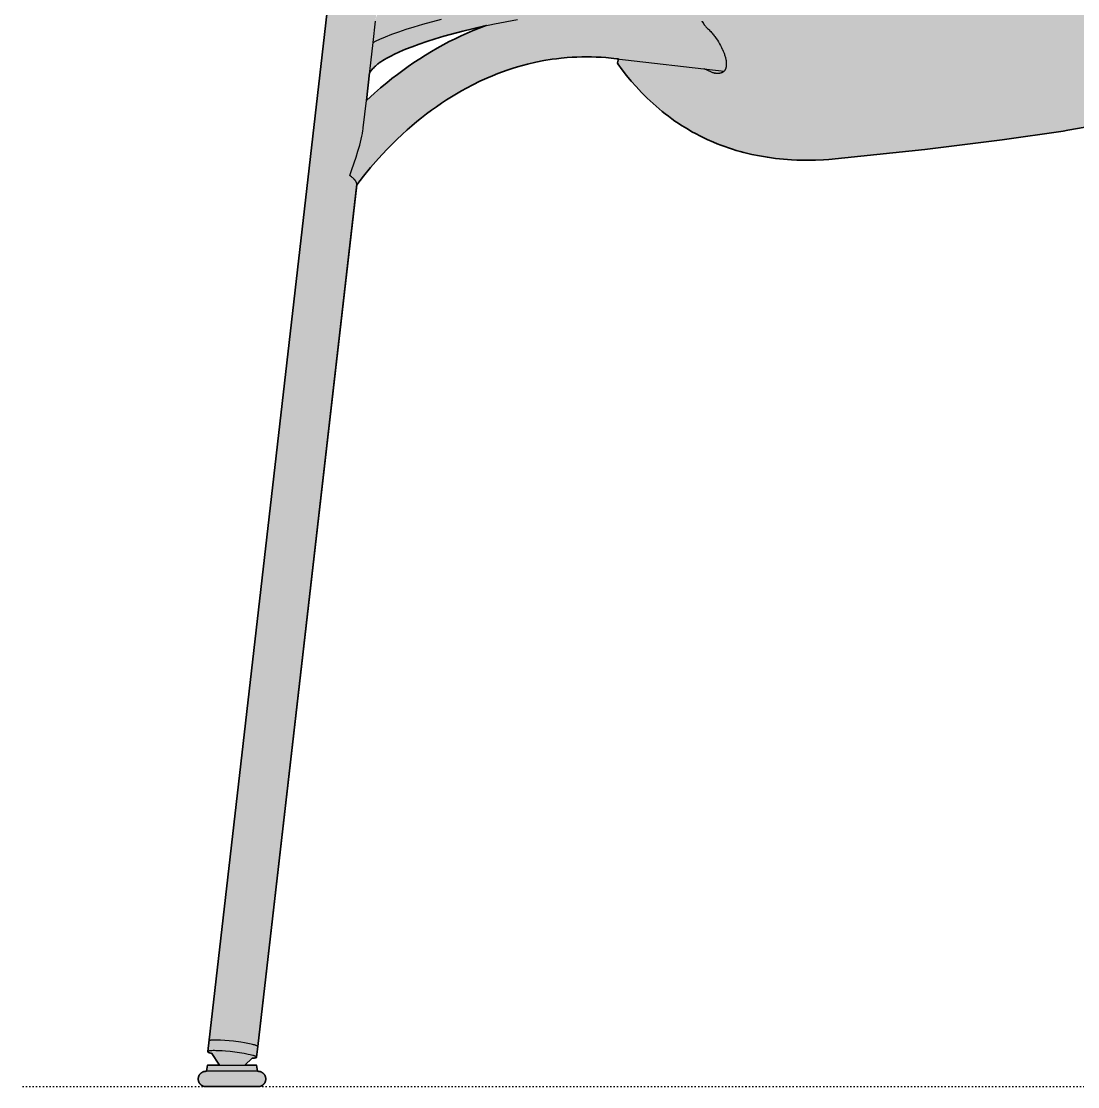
# Model space of a CAD drawing. Header units: millimetres. Extents: x 0 to 1796, y -908 to 694.
# Drawn here: x 1107.6 to 1451.5, y 0 to 347.1 of the extents above; entities that cross this region are included whole.
import ezdxf

# ---------------------------------------------------------------- set-up
doc = ezdxf.new("R2010")
doc.units = ezdxf.units.MM
doc.linetypes.add('Dots', pattern=[1, 0, -1])
doc.layers.add('Blocks', color=7, linetype='Continuous')
doc.layers.add('Blocks$Fill', color=7, linetype='Continuous', true_color=0xffffff)
for name, color, linetype, lineweight, true_color in [('Blocks$Inner', 7, 'Continuous', 25, 0x007f00), ('Blocks$Outline', 7, 'Continuous', 35, 0xff3f3f), ('Groud', 7, 'Dots', 25, 0x243775)]:
    doc.layers.add(name, color=color, linetype=linetype, lineweight=lineweight, true_color=true_color)

# ---------------------------------------------------------------- blocks, each defined once
blk = doc.blocks.new('Soft Edge 101 Lounge CHair Side')
at = {"layer": 'Blocks$Fill', "extrusion": (0, 0, -1)}
h = blk.add_hatch(color=256, dxfattribs=at)
h.paths.add_polyline_path([(-635.45, 4.99), (-635.67, 4.99), (-635.74, 4.99), (-635.82, 4.98), (-635.9, 4.97), (-635.97, 4.96), (-636.05, 4.95), (-636.11, 4.94), (-636.17, 4.92), (-636.23, 4.91), (-636.29, 4.89), (-636.34, 4.88), (-636.4, 4.86), (-636.46, 4.84), (-636.51, 4.82), (-636.57, 4.79), (-636.63, 4.77), (-636.69, 4.74), (-636.75, 4.71), (-636.8, 4.68), (-636.86, 4.65), (-636.91, 4.62), (-636.97, 4.58), (-637.02, 4.55), (-637.07, 4.51), (-637.12, 4.47), (-637.17, 4.43), (-637.22, 4.39), (-637.27, 4.35), (-637.32, 4.3), (-637.36, 4.26), (-637.41, 4.21), (-637.45, 4.17), (-637.49, 4.12), (-637.53, 4.07), (-637.57, 4.02), (-637.61, 3.97), (-637.65, 3.92), (-637.68, 3.86), (-637.72, 3.81), (-637.75, 3.76), (-637.78, 3.7), (-637.81, 3.64), (-637.84, 3.59), (-637.87, 3.53), (-637.89, 3.47), (-637.92, 3.41), (-637.94, 3.36), (-637.96, 3.3), (-637.98, 3.24), (-638, 3.19), (-638.01, 3.13), (-638.03, 3.07), (-638.04, 3.02), (-638.05, 2.96), (-638.06, 2.9), (-638.07, 2.84), (-638.08, 2.79), (-638.08, 2.73), (-638.09, 2.67), (-638.09, 2.61), (-638.09, 2.55), (-638.09, 2.49), (-638.09, 2.43), (-638.09, 2.37), (-638.09, 2.31), (-638.08, 2.26), (-638.08, 2.2), (-638.07, 2.14), (-638.06, 2.08), (-638.05, 2.02), (-638.04, 1.97), (-638.03, 1.91), (-638.01, 1.85), (-638, 1.79), (-637.98, 1.74), (-637.96, 1.68), (-637.94, 1.63), (-637.92, 1.57), (-637.89, 1.51), (-637.87, 1.45), (-637.84, 1.4), (-637.81, 1.34), (-637.78, 1.28), (-637.75, 1.23), (-637.72, 1.17), (-637.68, 1.12), (-637.65, 1.07), (-637.61, 1.01), (-637.57, 0.96), (-637.53, 0.91), (-637.49, 0.86), (-637.45, 0.82), (-637.41, 0.77), (-637.36, 0.72), (-637.32, 0.68), (-637.27, 0.64), (-637.22, 0.59), (-637.17, 0.55), (-637.12, 0.51), (-637.07, 0.47), (-637.02, 0.44), (-636.97, 0.4), (-636.91, 0.37), (-636.86, 0.33), (-636.8, 0.3), (-636.75, 0.27), (-636.69, 0.24), (-636.63, 0.22), (-636.57, 0.19), (-636.51, 0.17), (-636.46, 0.15), (-636.4, 0.13), (-636.34, 0.11), (-636.29, 0.09), (-636.23, 0.07), (-636.17, 0.06), (-636.11, 0.04), (-636.05, 0.03), (-635.97, 0.02), (-635.9, 0.01), (-635.82, 0), (-635.74, 0), (-635.67, -0.01), (-635.59, -0.01), (-627.2, -0.01), (-618.52, -0.01), (-618.45, 0), (-618.37, 0), (-618.29, 0.01), (-618.22, 0.02), (-618.14, 0.03), (-618.08, 0.04), (-618.02, 0.06), (-617.96, 0.07), (-617.9, 0.09), (-617.85, 0.11), (-617.79, 0.13), (-617.73, 0.15), (-617.67, 0.17), (-617.62, 0.19), (-617.56, 0.22), (-617.5, 0.24), (-617.44, 0.27), (-617.39, 0.3), (-617.33, 0.33), (-617.28, 0.37), (-617.22, 0.4), (-617.17, 0.44), (-617.12, 0.47), (-617.07, 0.51), (-617.02, 0.55), (-616.97, 0.59), (-616.92, 0.64), (-616.87, 0.68), (-616.83, 0.72), (-616.78, 0.77), (-616.74, 0.82), (-616.7, 0.86), (-616.66, 0.91), (-616.62, 0.96), (-616.58, 1.01), (-616.54, 1.07), (-616.5, 1.12), (-616.47, 1.17), (-616.44, 1.23), (-616.41, 1.28), (-616.38, 1.34), (-616.35, 1.4), (-616.32, 1.45), (-616.29, 1.51), (-616.27, 1.57), (-616.25, 1.63), (-616.23, 1.68), (-616.21, 1.74), (-616.19, 1.79), (-616.18, 1.85), (-616.16, 1.91), (-616.15, 1.97), (-616.14, 2.02), (-616.13, 2.08), (-616.12, 2.14), (-616.11, 2.2), (-616.11, 2.26), (-616.1, 2.31), (-616.1, 2.37), (-616.1, 2.43), (-616.09, 2.49), (-616.1, 2.55), (-616.1, 2.61), (-616.1, 2.67), (-616.11, 2.73), (-616.11, 2.79), (-616.12, 2.84), (-616.13, 2.9), (-616.14, 2.96), (-616.15, 3.02), (-616.16, 3.07), (-616.18, 3.13), (-616.19, 3.19), (-616.21, 3.24), (-616.23, 3.3), (-616.25, 3.36), (-616.27, 3.41), (-616.29, 3.47), (-616.32, 3.53), (-616.35, 3.59), (-616.38, 3.64), (-616.41, 3.7), (-616.44, 3.76), (-616.47, 3.81), (-616.5, 3.86), (-616.54, 3.92), (-616.58, 3.97), (-616.62, 4.02), (-616.66, 4.07), (-616.7, 4.12), (-616.74, 4.17), (-616.78, 4.21), (-616.83, 4.26), (-616.87, 4.3), (-616.92, 4.35), (-616.97, 4.39), (-617.02, 4.43), (-617.07, 4.47), (-617.12, 4.51), (-617.17, 4.55), (-617.22, 4.58), (-617.28, 4.62), (-617.33, 4.65), (-617.39, 4.68), (-617.44, 4.71), (-617.5, 4.74), (-617.56, 4.77), (-617.62, 4.79), (-617.67, 4.82), (-617.73, 4.84), (-617.79, 4.86), (-617.85, 4.88), (-617.9, 4.89), (-617.96, 4.91), (-618.02, 4.92), (-618.08, 4.94), (-618.14, 4.95), (-618.22, 4.96), (-618.29, 4.97), (-618.37, 4.98), (-618.45, 4.99), (-618.52, 4.99), (-618.59, 4.99), (-618.74, 4.99), (-619.09, 6.99), (-622.95, 6.99), (-620.46, 9.39), (-620.16, 9.4), (-619.89, 9.42), (-619.77, 9.44), (-619.66, 9.45), (-619.56, 9.47), (-619.46, 9.48), (-619.42, 9.49), (-619.38, 9.5), (-619.34, 9.51), (-619.31, 9.52), (-619.28, 9.53), (-619.26, 9.54), (-619.25, 9.54), (-619.23, 9.55), (-619.22, 9.55), (-619.21, 9.56), (-619.19, 9.56), (-619.18, 9.57), (-619.17, 9.58), (-619.17, 9.58), (-619.16, 9.58), (-619.16, 9.58), (-619.15, 9.59), (-619.15, 9.59), (-619.15, 9.59), (-619.14, 9.6), (-619.14, 9.6), (-619.13, 9.6), (-619.13, 9.61), (-619.13, 9.61), (-619.12, 9.61), (-619.12, 9.62), (-619.12, 9.62), (-619.12, 9.62), (-619.11, 9.62), (-619.11, 9.63), (-619.11, 9.63), (-619.11, 9.63), (-619.11, 9.63), (-619.11, 9.63), (-619.11, 9.63), (-619.11, 9.64), (-619.11, 9.64), (-619.11, 9.64), (-619.1, 9.64), (-619.1, 9.64), (-619.1, 9.64), (-619.1, 9.66), (-619.1, 9.67), (-619.1, 9.67), (-619.1, 9.67), (-619.1, 9.67), (-583.49, 354.12), (-583.37, 354.93), (-583.23, 355.73), (-583.07, 356.54), (-582.89, 357.33), (-582.69, 358.13), (-582.48, 358.92), (-582.24, 359.7), (-581.98, 360.47), (-581.7, 361.23), (-581.41, 361.97), (-581.09, 362.71), (-580.76, 363.42), (-580.42, 364.12), (-580.06, 364.79), (-579.68, 365.44), (-579.29, 366.07), (-578.89, 366.68), (-578.47, 367.26), (-578.07, 367.79), (-577.66, 368.3), (-577.24, 368.78), (-576.82, 369.24), (-576.58, 369.49), (-576.33, 369.73), (-576.09, 369.96), (-575.84, 370.18), (-575.62, 370.38), (-575.39, 370.57), (-575.16, 370.75), (-574.94, 370.93), (-574.71, 371.09), (-574.49, 371.25), (-574.27, 371.41), (-574.04, 371.56), (-573.72, 371.76), (-557.59, 371.22), (-545.14, 368.45), (-543.34, 365.37), (-542.4, 363.92), (-541.42, 362.51), (-540.39, 361.13), (-539.32, 359.79), (-539.07, 359.5), (-538.15, 358.42), (-537.19, 357.38), (-536.19, 356.36), (-535.17, 355.38), (-534.11, 354.43), (-533.03, 353.52), (-531.91, 352.64), (-531.34, 352.21), (-530.76, 351.8), (-529.95, 351.21), (-529.11, 350.65), (-528.38, 350.19), (-527.65, 349.75), (-526.9, 349.31), (-526.15, 348.9), (-524.8, 348.19), (-523.42, 347.54), (-522.02, 346.93), (-520.59, 346.36), (-519.07, 345.81), (-518.25, 345.54), (-516.6, 345.05), (-514.94, 344.6), (-513.27, 344.22), (-444.36, 329.94), (-397.88, 321.14), (-338.63, 311.32), (-318.79, 308.48), (-293.58, 305.27), (-262.36, 302.03), (-260.62, 301.93), (-258.01, 301.83), (-255.4, 301.81), (-253.66, 301.83), (-251.92, 301.88), (-250.18, 301.96), (-247.58, 302.16), (-244.98, 302.43), (-242.39, 302.78), (-239.82, 303.21), (-237.26, 303.73), (-235.99, 304.02), (-234.72, 304.34), (-233.46, 304.67), (-232.2, 305.03), (-230.95, 305.42), (-229.71, 305.82), (-228.48, 306.25), (-227.25, 306.7), (-226.04, 307.17), (-224.83, 307.67), (-222.71, 308.61), (-220.62, 309.62), (-218.95, 310.49), (-217.8, 311.12), (-216.67, 311.78), (-215.55, 312.45), (-214.45, 313.15), (-213.36, 313.86), (-212.28, 314.6), (-211.21, 315.35), (-210.16, 316.13), (-209.13, 316.93), (-208.11, 317.74), (-207.1, 318.57), (-206.11, 319.42), (-205.13, 320.29), (-203.23, 322.07), (-201.38, 323.92), (-199.59, 325.82), (-198.03, 327.6), (-196.51, 329.42), (-195.04, 331.28), (-193.63, 333.18), (-193.54, 333.54), (-193.91, 334.83), (-189.79, 335.26), (-188.22, 335.37), (-186.65, 335.45), (-185.07, 335.5), (-183.5, 335.51), (-181.92, 335.5), (-180.35, 335.45), (-178.77, 335.37), (-177.2, 335.26), (-175.19, 335.07), (-173.72, 334.9), (-172.25, 334.7), (-169.6, 334.26), (-166.92, 333.73), (-164.25, 333.11), (-162.6, 332.67), (-160.95, 332.2), (-159.3, 331.7), (-157.66, 331.15), (-156.12, 330.61), (-154.59, 330.03), (-152.81, 329.32), (-151.03, 328.57), (-148.75, 327.53), (-146.47, 326.42), (-144.41, 325.34), (-142.75, 324.43), (-141.1, 323.47), (-139.46, 322.48), (-137.83, 321.45), (-136.2, 320.37), (-134.58, 319.26), (-132.98, 318.1), (-131.38, 316.91), (-129.78, 315.67), (-128.2, 314.39), (-126.63, 313.07), (-125.07, 311.71), (-123.39, 310.18), (-121.72, 308.6), (-120.07, 306.98), (-118.44, 305.32), (-115.75, 302.42), (-113.12, 299.4), (-110.85, 296.64), (-108.63, 293.78), (-76.02, 9.58), (-76.02, 9.58), (-76.02, 9.58), (-76.02, 9.57), (-76.02, 9.57), (-76.02, 9.57), (-76.02, 9.57), (-76.02, 9.57), (-76.02, 9.57), (-76.02, 9.56), (-76.02, 9.56), (-76.02, 9.56), (-76.02, 9.56), (-76.01, 9.56), (-76.01, 9.55), (-76.01, 9.55), (-76.01, 9.55), (-76.01, 9.55), (-76.01, 9.55), (-76.01, 9.55), (-76.01, 9.54), (-76.01, 9.54), (-76, 9.54), (-76, 9.53), (-76, 9.53), (-76, 9.53), (-75.99, 9.52), (-75.99, 9.52), (-75.99, 9.52), (-75.98, 9.51), (-75.98, 9.51), (-75.97, 9.51), (-75.97, 9.5), (-75.97, 9.5), (-75.96, 9.5), (-75.96, 9.49), (-75.95, 9.49), (-75.95, 9.49), (-75.94, 9.48), (-75.93, 9.47), (-75.91, 9.47), (-75.9, 9.46), (-75.89, 9.46), (-75.88, 9.45), (-75.86, 9.44), (-75.85, 9.44), (-75.83, 9.43), (-75.81, 9.43), (-75.78, 9.41), (-75.74, 9.4), (-75.7, 9.39), (-75.66, 9.38), (-75.61, 9.37), (-75.56, 9.36), (-75.46, 9.35), (-75.34, 9.33), (-75.22, 9.32), (-75.08, 9.3), (-74.93, 9.29), (-74.61, 9.27), (-72.19, 7), (-76.03, 7), (-76.38, 5), (-76.64, 5), (-76.7, 4.99), (-76.76, 4.99), (-76.81, 4.98), (-76.87, 4.98), (-76.93, 4.97), (-76.99, 4.96), (-77.04, 4.95), (-77.1, 4.93), (-77.16, 4.92), (-77.22, 4.9), (-77.28, 4.89), (-77.34, 4.87), (-77.39, 4.85), (-77.45, 4.82), (-77.51, 4.8), (-77.57, 4.78), (-77.62, 4.75), (-77.68, 4.72), (-77.74, 4.69), (-77.79, 4.66), (-77.85, 4.63), (-77.9, 4.59), (-77.95, 4.56), (-78, 4.52), (-78.06, 4.48), (-78.11, 4.44), (-78.16, 4.4), (-78.2, 4.36), (-78.25, 4.31), (-78.3, 4.27), (-78.34, 4.22), (-78.39, 4.17), (-78.43, 4.13), (-78.47, 4.08), (-78.51, 4.03), (-78.55, 3.97), (-78.59, 3.92), (-78.62, 3.87), (-78.66, 3.81), (-78.69, 3.76), (-78.72, 3.7), (-78.75, 3.65), (-78.78, 3.59), (-78.81, 3.54), (-78.83, 3.48), (-78.86, 3.42), (-78.88, 3.36), (-78.9, 3.3), (-78.92, 3.25), (-78.93, 3.19), (-78.95, 3.13), (-78.96, 3.07), (-78.98, 3.01), (-78.99, 2.95), (-79, 2.9), (-79.01, 2.84), (-79.02, 2.78), (-79.02, 2.72), (-79.03, 2.67), (-79.03, 2.61), (-79.03, 2.56), (-79.03, 2.5), (-79.03, 2.44), (-79.03, 2.39), (-79.03, 2.33), (-79.02, 2.28), (-79.02, 2.22), (-79.01, 2.16), (-79, 2.1), (-78.99, 2.05), (-78.98, 1.99), (-78.96, 1.93), (-78.95, 1.87), (-78.93, 1.81), (-78.92, 1.75), (-78.9, 1.7), (-78.88, 1.64), (-78.86, 1.58), (-78.83, 1.52), (-78.81, 1.46), (-78.78, 1.41), (-78.75, 1.35), (-78.72, 1.3), (-78.69, 1.24), (-78.66, 1.19), (-78.62, 1.13), (-78.59, 1.08), (-78.55, 1.03), (-78.51, 0.97), (-78.47, 0.92), (-78.43, 0.87), (-78.39, 0.83), (-78.34, 0.78), (-78.3, 0.73), (-78.25, 0.69), (-78.2, 0.64), (-78.16, 0.6), (-78.11, 0.56), (-78.06, 0.52), (-78, 0.48), (-77.95, 0.44), (-77.9, 0.41), (-77.85, 0.37), (-77.79, 0.34), (-77.74, 0.31), (-77.68, 0.28), (-77.62, 0.25), (-77.57, 0.22), (-77.51, 0.2), (-77.45, 0.18), (-77.39, 0.15), (-77.34, 0.13), (-77.28, 0.11), (-77.22, 0.1), (-77.16, 0.08), (-77.1, 0.07), (-77.04, 0.05), (-76.99, 0.04), (-76.93, 0.03), (-76.87, 0.02), (-76.81, 0.02), (-76.76, 0.01), (-76.7, 0.01), (-76.64, 0), (-76.59, 0), (-59.53, 0), (-59.42, 0), (-59.36, 0.01), (-59.31, 0.01), (-59.25, 0.02), (-59.19, 0.02), (-59.13, 0.03), (-59.08, 0.04), (-59.02, 0.05), (-58.96, 0.07), (-58.9, 0.08), (-58.84, 0.1), (-58.78, 0.11), (-58.73, 0.13), (-58.67, 0.15), (-58.61, 0.18), (-58.55, 0.2), (-58.5, 0.22), (-58.44, 0.25), (-58.38, 0.28), (-58.33, 0.31), (-58.27, 0.34), (-58.22, 0.37), (-58.16, 0.41), (-58.11, 0.44), (-58.06, 0.48), (-58.01, 0.52), (-57.96, 0.56), (-57.91, 0.6), (-57.86, 0.64), (-57.81, 0.69), (-57.76, 0.73), (-57.72, 0.78), (-57.67, 0.83), (-57.63, 0.87), (-57.59, 0.92), (-57.55, 0.97), (-57.51, 1.03), (-57.47, 1.08), (-57.44, 1.13), (-57.4, 1.19), (-57.37, 1.24), (-57.34, 1.3), (-57.31, 1.35), (-57.28, 1.41), (-57.26, 1.46), (-57.23, 1.52), (-57.21, 1.58), (-57.18, 1.64), (-57.16, 1.7), (-57.14, 1.75), (-57.13, 1.81), (-57.11, 1.87), (-57.1, 1.93), (-57.08, 1.99), (-57.07, 2.05), (-57.06, 2.1), (-57.05, 2.16), (-57.05, 2.22), (-57.04, 2.28), (-57.04, 2.33), (-57.03, 2.39), (-57.03, 2.44), (-57.03, 2.5), (-57.03, 2.56), (-57.03, 2.61), (-57.04, 2.67), (-57.04, 2.72), (-57.05, 2.78), (-57.05, 2.84), (-57.06, 2.9), (-57.07, 2.95), (-57.08, 3.01), (-57.1, 3.07), (-57.11, 3.13), (-57.13, 3.19), (-57.14, 3.25), (-57.16, 3.3), (-57.18, 3.36), (-57.21, 3.42), (-57.23, 3.48), (-57.26, 3.54), (-57.28, 3.59), (-57.31, 3.65), (-57.34, 3.7), (-57.37, 3.76), (-57.4, 3.81), (-57.44, 3.87), (-57.47, 3.92), (-57.51, 3.97), (-57.55, 4.03), (-57.59, 4.08), (-57.63, 4.13), (-57.67, 4.17), (-57.72, 4.22), (-57.76, 4.27), (-57.81, 4.31), (-57.86, 4.36), (-57.91, 4.4), (-57.96, 4.44), (-58.01, 4.48), (-58.06, 4.52), (-58.11, 4.56), (-58.16, 4.59), (-58.22, 4.63), (-58.27, 4.66), (-58.33, 4.69), (-58.38, 4.72), (-58.44, 4.75), (-58.5, 4.78), (-58.55, 4.8), (-58.61, 4.82), (-58.67, 4.85), (-58.73, 4.87), (-58.78, 4.89), (-58.84, 4.9), (-58.9, 4.92), (-58.96, 4.93), (-59.02, 4.95), (-59.08, 4.96), (-59.13, 4.97), (-59.19, 4.98), (-59.25, 4.98), (-59.31, 4.99), (-59.36, 4.99), (-59.42, 5), (-59.48, 5), (-59.68, 5), (-60.03, 7), (-63.97, 7), (-61.43, 10.79), (-60.41, 11.14), (-60.13, 11.41), (-60.13, 11.41), (-60.13, 11.42), (-60.13, 11.42), (-110.87, 453.63), (-110.87, 453.64), (-111.11, 455.99), (-111.3, 458.34), (-111.45, 460.69), (-111.54, 463.05), (-90.36, 517.57), (-70.25, 566.03), (-49.18, 614.07), (-27.14, 661.71), (-26.63, 662.76), (-26.08, 663.79), (-25.51, 664.82), (-24.91, 665.83), (-24.28, 666.82), (-23.62, 667.8), (-22.94, 668.76), (-22.24, 669.69), (-21.51, 670.61), (-20.75, 671.49), (-19.98, 672.36), (-19.18, 673.19), (-18.37, 674), (-17.54, 674.78), (-16.69, 675.53), (-15.82, 676.24), (-15.69, 676.34), (-14.84, 676.99), (-13.97, 677.61), (-13.09, 678.19), (-12.2, 678.74), (-12.04, 678.84), (-9.18, 680.3), (-6.8, 681.22), (-6.22, 681.41), (-5.64, 681.57), (-5.05, 681.73), (-4.47, 681.87), (-3.96, 681.97), (-3.46, 682.07), (-2.96, 682.15), (-2.45, 682.23), (-1.94, 682.29), (-1.43, 682.34), (-0.91, 682.38), (-0.35, 682.41), (-0.33, 682.41), (-0.31, 682.41), (-0.28, 682.42), (-0.26, 682.42), (-0.24, 682.42), (-0.22, 682.43), (-0.19, 682.43), (-0.17, 682.44), (-0.15, 682.45), (-0.13, 682.45), (-0.1, 682.46), (-0.08, 682.47), (-0.06, 682.48), (-0.04, 682.49), (-0.02, 682.5), (0.01, 682.51), (0.03, 682.52), (0.05, 682.53), (0.07, 682.54), (0.09, 682.56), (0.11, 682.57), (0.13, 682.58), (0.15, 682.6), (0.17, 682.61), (0.19, 682.63), (0.21, 682.64), (0.23, 682.66), (0.25, 682.68), (0.27, 682.69), (0.29, 682.71), (0.3, 682.73), (0.32, 682.75), (0.34, 682.77), (0.35, 682.79), (0.37, 682.81), (0.38, 682.83), (0.4, 682.85), (0.41, 682.87), (0.42, 682.89), (0.44, 682.91), (0.45, 682.93), (0.46, 682.96), (0.47, 682.98), (0.48, 683), (0.49, 683.02), (0.5, 683.05), (0.51, 683.07), (0.51, 683.09), (0.52, 683.11), (0.53, 683.14), (0.53, 683.16), (0.54, 683.18), (0.54, 683.2), (0.55, 683.23), (0.55, 683.25), (0.56, 683.27), (0.56, 683.29), (0.56, 683.32), (0.56, 683.34), (0.56, 683.36), (0.56, 683.38), (0.56, 688.41), (0.56, 688.45), (0.56, 688.47), (0.56, 688.49), (0.56, 688.51), (0.56, 688.53), (0.55, 688.55), (0.55, 688.57), (0.55, 688.59), (0.54, 688.61), (0.54, 688.63), (0.53, 688.65), (0.53, 688.67), (0.52, 688.69), (0.52, 688.71), (0.51, 688.73), (0.5, 688.75), (0.5, 688.77), (0.49, 688.79), (0.48, 688.81), (0.47, 688.83), (0.46, 688.85), (0.45, 688.87), (0.44, 688.89), (0.43, 688.91), (0.42, 688.93), (0.4, 688.95), (0.39, 688.97), (0.38, 688.99), (0.37, 689.01), (0.35, 689.03), (0.34, 689.04), (0.32, 689.06), (0.31, 689.08), (0.29, 689.1), (0.28, 689.11), (0.26, 689.13), (0.24, 689.14), (0.23, 689.16), (0.21, 689.17), (0.19, 689.19), (0.17, 689.2), (0.15, 689.22), (0.14, 689.23), (0.12, 689.24), (0.1, 689.25), (0.08, 689.27), (0.06, 689.28), (0.04, 689.29), (0.02, 689.3), (0, 689.31), (-0.02, 689.32), (-0.04, 689.33), (-0.06, 689.34), (-0.08, 689.34), (-0.1, 689.35), (-0.12, 689.36), (-0.14, 689.37), (-0.16, 689.37), (-0.19, 689.38), (-0.21, 689.38), (-0.23, 689.39), (-0.25, 689.39), (-21.62, 693.15), (-26.71, 694.07), (-26.96, 694.1), (-27.21, 694.13), (-27.46, 694.15), (-27.72, 694.16), (-27.98, 694.17), (-28.24, 694.17), (-28.5, 694.16), (-28.77, 694.14), (-29.04, 694.13), (-29.31, 694.1), (-29.59, 694.07), (-29.87, 694.03), (-30.15, 693.98), (-30.43, 693.93), (-30.72, 693.88), (-31, 693.82), (-31.59, 693.67), (-32.18, 693.51), (-32.73, 693.34), (-33.28, 693.15), (-36.39, 691.95), (-38.05, 691.22), (-39.63, 690.48), (-41.12, 689.72), (-42.18, 689.15), (-43.22, 688.56), (-44.21, 687.97), (-45.18, 687.37), (-46.41, 686.57), (-47.6, 685.77), (-48.74, 684.96), (-49.94, 684.06), (-51.95, 682.48), (-53.45, 681.22), (-54.93, 679.93), (-55.88, 679.06), (-57.73, 677.29), (-58.93, 676.09), (-61.28, 673.63), (-63.55, 671.11), (-65.76, 668.5), (-67.92, 665.82), (-68.98, 664.44), (-71.07, 661.64), (-74.12, 657.31), (-77.05, 652.85), (-79.87, 648.28), (-82.57, 643.61), (-85.24, 638.69), (-87.39, 634.49), (-88.73, 631.75), (-93.31, 621.74), (-123.56, 548.6), (-128.63, 535.63), (-131.54, 527.27), (-134.24, 518.6), (-135.5, 514.18), (-137.66, 505.71), (-139.01, 499.68), (-140.57, 491.64), (-141.55, 485.61), (-142.35, 479.61), (-142.97, 473.63), (-143.39, 467.64), (-143.56, 463.31), (-143.55, 458.19), (-143.48, 456.48), (-143.37, 454.85), (-143.22, 453.29), (-143.03, 451.81), (-142.93, 451.1), (-142.81, 450.41), (-142.68, 449.74), (-142.55, 449.1), (-142.4, 448.47), (-142.25, 447.87), (-142.08, 447.3), (-141.91, 446.74), (-141.73, 446.2), (-141.53, 445.69), (-141.33, 445.2), (-141.23, 444.96), (-141.12, 444.73), (-141.01, 444.5), (-140.89, 444.28), (-140.78, 444.06), (-140.66, 443.85), (-140.53, 443.65), (-140.41, 443.45), (-140.28, 443.25), (-140.15, 443.06), (-140.01, 442.88), (-139.87, 442.7), (-139.73, 442.53), (-139.58, 442.36), (-139.45, 442.22), (-139.32, 442.09), (-137.35, 440.22), (-123.99, 427.65), (-114.75, 347.13), (-114.81, 347.53), (-114.84, 347.74), (-114.88, 347.94), (-114.93, 348.15), (-114.98, 348.36), (-115.04, 348.58), (-115.1, 348.79), (-115.17, 349.01), (-115.25, 349.23), (-115.33, 349.45), (-115.42, 349.67), (-115.52, 349.9), (-115.63, 350.12), (-115.74, 350.35), (-115.86, 350.58), (-115.98, 350.82), (-116.12, 351.05), (-116.26, 351.29), (-116.42, 351.53), (-116.58, 351.77), (-116.75, 352.01), (-116.93, 352.26), (-117.11, 352.5), (-117.31, 352.75), (-117.52, 353), (-117.73, 353.26), (-117.96, 353.51), (-118.2, 353.77), (-118.45, 354.02), (-118.97, 354.54), (-119.54, 355.07), (-120.16, 355.6), (-120.82, 356.14), (-121.53, 356.69), (-122.29, 357.24), (-123.1, 357.8), (-123.96, 358.36), (-124.88, 358.93), (-125.86, 359.51), (-126.89, 360.09), (-127.98, 360.67), (-129.13, 361.26), (-131.62, 362.46), (-134.38, 363.68), (-137.4, 364.91), (-140.71, 366.16), (-144.32, 367.42), (-148.24, 368.7), (-152.49, 370), (-157.06, 371.3), (-167.27, 373.94), (-178.97, 376.61), (-192.25, 379.31), (-207.21, 382.02), (-223.96, 384.74), (-262.77, 390.13), (-307.38, 395.23), (-356.05, 399.77), (-407.06, 403.48), (-458.66, 406.09), (-509.14, 407.33), (-533.41, 407.35), (-556.76, 406.92), (-578.95, 406.02), (-599.78, 404.6), (-601.23, 404.65), (-602.67, 404.69), (-604.12, 404.69), (-605.57, 404.65), (-607.03, 404.58), (-608.49, 404.46), (-609.96, 404.3), (-610.69, 404.2), (-611.43, 404.08), (-612.16, 403.95), (-612.9, 403.81), (-613.64, 403.65), (-614.38, 403.48), (-615.13, 403.29), (-615.87, 403.08), (-616.62, 402.85), (-617.37, 402.61), (-618.12, 402.35), (-618.87, 402.07), (-619.62, 401.77), (-620.38, 401.45), (-621.14, 401.11), (-621.9, 400.75), (-622.66, 400.37), (-623.42, 399.96), (-624.38, 399.42), (-625.34, 398.85), (-626.3, 398.24), (-627.27, 397.59), (-628.24, 396.9), (-629.22, 396.17), (-630.2, 395.39), (-631.18, 394.58), (-632.17, 393.72), (-633.17, 392.81), (-634.16, 391.86), (-635.17, 390.86), (-636.17, 389.82), (-637.19, 388.72), (-638.2, 387.58), (-639.22, 386.38), (-640.7, 384.57), (-640.76, 384.49), (-640.81, 384.4), (-640.86, 384.32), (-640.91, 384.23), (-640.96, 384.13), (-641.01, 384.04), (-641.05, 383.95), (-641.09, 383.85), (-641.13, 383.75), (-641.17, 383.66), (-641.2, 383.56), (-641.24, 383.46), (-641.27, 383.35), (-641.3, 383.25), (-641.33, 383.15), (-641.35, 383.04), (-641.37, 382.94), (-641.4, 382.83), (-641.41, 382.73), (-641.43, 382.62), (-641.45, 382.51), (-641.46, 382.4), (-641.47, 382.29), (-641.48, 382.18), (-641.49, 382.08), (-641.49, 381.97), (-641.49, 381.86), (-641.49, 381.75), (-641.49, 381.64), (-641.49, 381.53), (-641.48, 381.42), (-641.47, 381.31), (-641.46, 381.2), (-641.45, 381.09), (-641.43, 380.99), (-641.41, 380.88), (-641.4, 380.77), (-641.37, 380.67), (-641.35, 380.56), (-641.32, 380.46), (-641.3, 380.36), (-641.26, 380.26), (-641.23, 380.16), (-641.2, 380.06), (-641.16, 379.96), (-641.12, 379.86), (-641.08, 379.76), (-641.03, 379.67), (-640.99, 379.58), (-640.94, 379.49), (-640.89, 379.4), (-640.83, 379.31), (-640.78, 379.22), (-640.72, 379.14), (-640.66, 379.06), (-640.6, 378.98), (-640.53, 378.9), (-640.46, 378.82), (-640.39, 378.75), (-640.32, 378.68), (-640.25, 378.61), (-640.17, 378.54), (-640.09, 378.48), (-640.01, 378.42), (-634.8, 375.43), (-634.67, 375.39), (-634.53, 375.35), (-634.39, 375.31), (-634.23, 375.28), (-633.88, 375.2), (-633.49, 375.13), (-633.09, 375.07), (-632.66, 375.01), (-631.76, 374.91), (-630.85, 374.84), (-629.98, 374.8), (-629.57, 374.79), (-629.2, 374.79), (-628.86, 374.8), (-628.7, 374.81), (-628.56, 374.82), (-628.11, 374.83), (-627.84, 374.83), (-627.68, 374.83), (-626.56, 374.78), (-594, 372.63), (-595.19, 370.35), (-595.71, 369.22), (-596.2, 368.08), (-596.66, 366.91), (-597.09, 365.75), (-597.48, 364.57), (-597.84, 363.39), (-598.25, 361.89), (-598.5, 360.86), (-598.73, 359.83), (-598.96, 358.64), (-599.17, 357.46), (-599.34, 356.28), (-599.54, 354.65), (-635.01, 11.32), (-635.01, 11.32), (-635.01, 11.32), (-635.01, 11.31), (-635.01, 11.31), (-635.01, 11.31), (-635.01, 11.3), (-635.01, 11.3), (-635.01, 11.3), (-635.01, 11.3), (-635.01, 11.3), (-635.01, 11.3), (-635.01, 11.29), (-635.01, 11.29), (-635.01, 11.29), (-635.01, 11.29), (-635.01, 11.29), (-635.01, 11.28), (-635.01, 11.28), (-635.01, 11.28), (-635.01, 11.28), (-635.01, 11.28), (-635.01, 11.27), (-635.01, 11.27), (-635.01, 11.27), (-635.01, 11.27), (-635, 11.27), (-635, 11.26), (-635, 11.26), (-635, 11.26), (-635, 11.26), (-635, 11.25), (-634.99, 11.25), (-634.99, 11.25), (-634.99, 11.24), (-634.99, 11.24), (-634.98, 11.23), (-634.98, 11.23), (-634.98, 11.23), (-634.97, 11.22), (-634.97, 11.22), (-634.96, 11.21), (-634.96, 11.21), (-634.96, 11.21), (-634.95, 11.2), (-634.94, 11.19), (-634.93, 11.19), (-634.92, 11.18), (-634.91, 11.17), (-634.9, 11.16), (-634.88, 11.15), (-634.87, 11.14), (-634.85, 11.14), (-634.82, 11.12), (-634.79, 11.1), (-634.75, 11.08), (-634.71, 11.07), (-634.67, 11.05), (-634.58, 11.01), (-634.49, 10.98), (-634.38, 10.94), (-634.26, 10.9), (-634.01, 10.83), (-633.73, 10.76), (-631.32, 7.22), (-631.15, 6.99), (-635.09, 6.99)], flags=0)
h.paths.add_polyline_path([(-150.82, 345.71), (-143.17, 343.92), (-137.01, 342.23), (-134.17, 341.38), (-131.51, 340.52), (-129.02, 339.66), (-126.7, 338.8), (-124.55, 337.95), (-122.57, 337.1), (-120.77, 336.27), (-119.93, 335.86), (-119.15, 335.45), (-118.41, 335.05), (-117.73, 334.66), (-117.1, 334.28), (-116.53, 333.9), (-116, 333.54), (-115.76, 333.36), (-115.53, 333.19), (-115.46, 333.13), (-115.44, 333.11), (-115.05, 332.79), (-114.73, 332.51), (-114.55, 332.34), (-114.36, 332.16), (-114.17, 331.97), (-113.98, 331.77), (-113.78, 331.55), (-113.58, 331.32), (-113.39, 331.08), (-113.19, 330.83), (-113, 330.57), (-112.91, 330.43), (-112.82, 330.29), (-111.78, 321.23), (-116.41, 325.38), (-118.41, 327.05), (-120.13, 328.43), (-121.87, 329.78), (-123.62, 331.08), (-125.4, 332.36), (-127.27, 333.65), (-129.16, 334.9), (-131.06, 336.09), (-132.96, 337.25), (-134.89, 338.36), (-136.83, 339.43), (-138.76, 340.45), (-140.71, 341.42), (-142.65, 342.34), (-144.6, 343.22), (-146.57, 344.06), (-148.54, 344.85)], flags=0)
at = {"layer": 'Blocks$Inner'}
for points in [[(110.87, 453.64), (60.13, 11.41)], [(113.95, 340.19), (114.75, 347.13)], [(72.19, 7), (74.61, 9.27), (74.93, 9.29), (75.08, 9.3), (75.22, 9.32), (75.34, 9.33), (75.46, 9.35), (75.56, 9.36), (75.61, 9.37), (75.66, 9.38), (75.7, 9.39), (75.74, 9.4), (75.78, 9.41), (75.81, 9.43), (75.83, 9.43), (75.85, 9.44), (75.86, 9.44), (75.88, 9.45), (75.89, 9.46), (75.9, 9.46), (75.91, 9.47), (75.93, 9.47), (75.94, 9.48), (75.95, 9.49), (75.95, 9.49), (75.96, 9.49), (75.96, 9.5), (75.97, 9.5), (75.97, 9.5), (75.97, 9.51), (75.98, 9.51), (75.98, 9.51), (75.99, 9.52), (75.99, 9.52), (75.99, 9.52), (76, 9.53), (76, 9.53), (76, 9.53), (76, 9.54), (76.01, 9.54), (76.01, 9.54), (76.01, 9.55), (76.01, 9.55), (76.01, 9.55), (76.01, 9.55), (76.01, 9.55), (76.01, 9.55), (76.01, 9.56), (76.02, 9.56), (76.02, 9.56), (76.02, 9.56), (76.02, 9.56), (76.02, 9.57), (76.02, 9.57), (76.02, 9.57), (76.02, 9.57), (76.02, 9.57), (76.02, 9.57), (76.02, 9.58), (76.02, 9.58), (76.02, 9.58), (76.02, 9.58), (76.02, 9.58), (76.42, 13.04), (108.65, 294), (108.66, 294.01), (108.66, 294.03), (108.66, 294.05), (108.66, 294.07), (108.66, 294.08), (108.66, 294.1), (108.66, 294.12), (108.66, 294.14), (108.66, 294.16), (108.66, 294.17), (108.66, 294.19), (108.65, 294.21), (108.65, 294.25), (108.64, 294.29), (108.64, 294.32), (108.63, 294.36), (108.62, 294.4), (108.6, 294.44), (108.59, 294.48), (108.58, 294.52), (108.56, 294.56), (108.55, 294.6), (108.53, 294.64), (108.51, 294.68), (108.49, 294.73), (108.47, 294.77), (108.44, 294.81), (108.42, 294.85), (108.39, 294.9), (108.37, 294.94), (108.31, 295.03), (108.25, 295.11), (108.18, 295.2), (108.11, 295.29), (108.03, 295.39), (107.95, 295.48), (107.86, 295.57), (107.77, 295.67), (107.68, 295.76), (107.58, 295.86), (107.47, 295.95), (107.36, 296.05), (107.14, 296.24), (106.89, 296.43), (106.63, 296.63), (106.35, 296.83), (107.08, 298.84), (108.44, 302.82), (109.05, 304.8), (109.61, 306.76), (110.09, 308.69), (110.3, 309.64), (110.49, 310.58), (110.65, 311.51), (110.71, 311.97), (110.77, 312.42), (111.78, 321.23), (113.95, 340.19), (115.01, 340.71), (116.14, 341.24), (118.01, 342.04), (120.07, 342.86), (122.32, 343.68), (124.75, 344.5), (127.37, 345.33), (130.16, 346.15), (136.23, 347.76)], [(193.91, 334.83), (193.54, 333.54), (193.63, 333.18), (195.04, 331.28), (196.51, 329.42), (198.03, 327.6), (199.59, 325.82), (201.38, 323.92), (203.23, 322.07), (205.13, 320.29), (206.11, 319.42), (207.1, 318.57), (208.11, 317.74), (209.13, 316.93), (210.16, 316.13), (211.21, 315.35), (212.28, 314.6), (213.36, 313.86), (214.45, 313.15), (215.55, 312.45), (216.67, 311.78), (217.8, 311.12), (218.95, 310.49), (220.62, 309.62), (222.71, 308.61), (224.83, 307.67), (226.04, 307.17), (227.25, 306.7), (228.48, 306.25), (229.71, 305.82), (230.95, 305.42), (232.2, 305.03), (233.46, 304.67), (234.72, 304.34), (235.99, 304.02), (237.26, 303.73), (239.82, 303.21), (242.39, 302.78), (244.98, 302.43), (247.58, 302.16), (250.18, 301.96), (251.92, 301.88), (253.66, 301.83), (255.4, 301.81), (258.01, 301.83), (260.62, 301.93), (262.36, 302.03), (293.58, 305.27), (318.79, 308.48), (338.63, 311.32), (340.15, 311.59), (377.8, 318.1)], [(221.04, 347.11), (221.06, 347.07), (221.08, 347.04), (221.09, 347.01), (221.11, 346.98), (221.51, 346.34), (221.58, 346.23), (221.66, 346.12), (221.74, 346.01), (221.82, 345.9), (221.9, 345.79), (221.98, 345.69), (222.07, 345.59), (222.16, 345.49), (222.33, 345.3), (222.52, 345.11), (222.7, 344.93), (222.89, 344.75), (223.16, 344.51), (223.42, 344.26), (223.67, 344), (223.91, 343.74), (224.16, 343.48), (224.39, 343.21), (224.62, 342.94), (224.85, 342.66), (225.07, 342.38), (225.28, 342.09), (225.7, 341.51), (226.08, 340.93), (226.45, 340.35), (226.79, 339.76), (227.11, 339.17), (227.41, 338.6), (227.69, 338.03), (227.78, 337.84), (227.98, 337.38), (228.16, 336.92), (228.27, 336.65), (228.36, 336.38), (228.45, 336.12), (228.54, 335.85), (228.61, 335.59), (228.68, 335.34), (228.74, 335.09), (228.8, 334.84), (228.85, 334.6), (228.89, 334.36), (228.92, 334.12), (228.95, 333.89), (228.97, 333.66), (228.98, 333.44), (228.99, 333.22), (228.99, 333.01), (228.98, 332.91), (228.98, 332.81), (228.97, 332.71), (228.96, 332.61), (228.95, 332.51), (228.94, 332.42), (228.93, 332.32), (228.91, 332.19), (228.89, 332.11), (228.87, 332.03), (228.85, 331.95), (228.83, 331.88), (228.81, 331.8), (228.78, 331.71), (228.75, 331.64), (228.72, 331.56), (228.69, 331.48), (228.66, 331.41), (228.62, 331.34), (228.59, 331.27), (228.55, 331.2), (228.51, 331.13), (228.47, 331.07), (228.42, 331.01), (228.4, 330.97), (228.37, 330.94), (228.35, 330.91), (228.33, 330.88), (228.3, 330.86), (228.28, 330.83), (228.25, 330.8), (228.23, 330.78), (228.2, 330.75), (228.17, 330.72), (228.14, 330.7), (228.12, 330.67), (228.09, 330.65), (228.06, 330.62), (228.03, 330.6), (228, 330.58), (227.96, 330.55), (227.94, 330.53), (227.89, 330.5), (227.84, 330.47), (227.79, 330.44), (227.74, 330.41), (227.7, 330.39), (227.66, 330.37), (227.63, 330.35), (227.59, 330.34), (227.55, 330.32), (227.51, 330.3), (227.47, 330.29), (227.43, 330.27), (227.35, 330.24), (227.26, 330.21), (227.17, 330.19), (227.08, 330.17), (226.99, 330.15), (226.89, 330.13), (226.79, 330.12), (226.69, 330.1), (226.59, 330.09), (226.48, 330.09), (226.37, 330.08), (226.25, 330.08), (226.14, 330.08), (226.02, 330.09), (225.9, 330.09), (225.78, 330.1), (225.61, 330.12), (225.44, 330.14), (225.27, 330.17), (225.09, 330.2), (225.23, 330.17), (225.12, 330.2), (225, 330.23), (224.82, 330.29), (224.64, 330.34), (224.43, 330.41), (224.22, 330.49), (223.95, 330.59), (223.71, 330.69), (223.45, 330.8), (222.97, 331.01), (221.78, 331.63)], [(112.82, 330.29), (112.91, 330.43), (113, 330.57), (113.19, 330.83), (113.39, 331.08), (113.58, 331.32), (113.78, 331.55), (113.98, 331.77), (114.17, 331.97), (114.36, 332.16), (114.55, 332.34), (114.73, 332.51), (115.05, 332.79), (115.33, 333.02), (115.53, 333.19), (115.76, 333.36), (116, 333.54), (116.53, 333.9), (117.1, 334.28), (117.73, 334.66), (118.41, 335.05), (119.15, 335.45), (119.93, 335.86), (120.77, 336.27), (122.57, 337.1), (124.55, 337.95), (126.7, 338.8), (129.02, 339.66), (131.51, 340.52), (134.17, 341.38), (137.01, 342.23), (143.17, 343.92), (149.92, 345.51), (153.5, 346.27), (160.99, 347.68)], [(150.86, 345.72), (148.54, 344.85), (146.57, 344.06), (144.6, 343.22), (142.65, 342.34), (140.71, 341.42), (138.76, 340.45), (136.83, 339.43), (134.89, 338.36), (132.96, 337.25), (131.06, 336.09), (129.16, 334.9), (127.27, 333.65), (125.4, 332.36), (123.62, 331.08), (121.87, 329.78), (120.13, 328.43), (118.41, 327.05), (116.41, 325.38), (114.44, 323.66), (111.78, 321.23)], [(108.63, 293.78), (110.85, 296.64), (113.12, 299.4), (115.75, 302.42), (118.44, 305.32), (120.07, 306.98), (121.72, 308.6), (123.39, 310.18), (125.07, 311.71), (126.63, 313.07), (128.2, 314.39), (129.78, 315.67), (131.38, 316.91), (132.98, 318.1), (134.58, 319.26), (136.2, 320.37), (137.83, 321.45), (139.46, 322.48), (141.1, 323.47), (142.75, 324.43), (144.41, 325.34), (146.47, 326.42), (148.75, 327.53), (151.03, 328.57), (152.81, 329.32), (154.59, 330.03), (156.12, 330.61), (157.66, 331.15), (159.3, 331.7), (160.95, 332.2), (162.6, 332.67), (164.25, 333.11), (166.92, 333.73), (169.6, 334.26), (172.25, 334.7), (173.72, 334.9), (175.19, 335.07), (177.2, 335.26), (178.77, 335.37), (180.35, 335.45), (181.92, 335.5), (183.5, 335.51), (185.07, 335.5), (186.65, 335.45), (188.22, 335.37), (189.79, 335.26), (192.36, 335.01), (228.33, 330.88)], [(76.42, 13.04), (76.14, 13.31), (76.09, 13.33), (76.05, 13.35), (75.95, 13.39), (75.83, 13.44), (75.7, 13.48), (75.56, 13.53), (75.41, 13.58), (75.06, 13.68), (74.67, 13.78), (74.23, 13.88), (73.23, 14.09), (72.12, 14.29), (70.93, 14.47), (68.57, 14.78), (67.16, 14.93), (65.72, 15.06), (64.32, 15.14), (63.05, 15.18), (62.49, 15.19), (62, 15.18), (61.78, 15.17), (61.57, 15.15), (61.39, 15.14), (61.22, 15.12), (61.07, 15.1), (61, 15.09), (60.94, 15.08), (60.88, 15.06), (60.83, 15.05), (60.78, 15.04), (60.76, 15.03), (60.73, 15.02), (60.71, 15.02), (60.69, 15.01), (60.68, 15), (60.66, 14.99), (60.64, 14.99), (60.63, 14.98), (60.62, 14.98), (60.61, 14.97), (60.61, 14.97), (60.6, 14.96), (60.59, 14.96), (60.59, 14.96), (60.58, 14.95), (60.58, 14.95), (60.57, 14.94), (60.57, 14.94), (60.56, 14.94), (60.56, 14.93), (60.55, 14.93), (60.55, 14.92), (60.55, 14.92), (60.54, 14.91), (60.54, 14.91), (60.54, 14.91), (60.54, 14.9), (60.53, 14.9), (60.52, 14.87)], [(76.02, 9.58), (75.74, 9.85), (75.69, 9.87), (75.64, 9.9), (75.58, 9.92), (75.52, 9.95), (75.38, 10), (75.23, 10.05), (75.06, 10.11), (74.87, 10.16), (74.43, 10.28), (73.92, 10.4), (73.34, 10.53), (72.01, 10.78), (70.51, 11.02), (68.94, 11.23), (67.4, 11.41), (65.97, 11.55), (64.87, 11.63), (63.78, 11.69), (62.76, 11.72), (62.29, 11.73), (61.86, 11.73), (61.47, 11.71), (61.12, 11.69), (60.96, 11.68), (60.82, 11.66), (60.69, 11.64), (60.63, 11.64), (60.58, 11.63), (60.52, 11.61), (60.47, 11.6), (60.43, 11.59), (60.38, 11.58), (60.34, 11.57), (60.32, 11.56), (60.31, 11.56), (60.29, 11.55), (60.27, 11.54), (60.26, 11.54), (60.24, 11.53), (60.23, 11.52), (60.22, 11.51), (60.21, 11.51), (60.21, 11.51), (60.2, 11.5), (60.2, 11.5), (60.19, 11.5), (60.19, 11.49), (60.18, 11.49), (60.18, 11.49), (60.17, 11.48), (60.17, 11.48), (60.16, 11.47), (60.16, 11.47), (60.16, 11.47), (60.15, 11.46), (60.15, 11.46), (60.15, 11.46), (60.14, 11.45), (60.14, 11.45), (60.14, 11.44), (60.14, 11.44), (60.13, 11.44), (60.13, 11.43), (60.13, 11.43), (60.13, 11.42), (60.13, 11.42), (60.13, 11.42), (60.13, 11.41), (60.13, 11.41), (60.41, 11.14), (61.43, 10.79), (63.78, 7.28), (63.97, 7)], [(59.68, 5), (60.03, 7), (63.97, 7), (68.03, 7), (72.19, 7), (76.03, 7), (76.38, 5)]]:
    blk.add_lwpolyline(points, dxfattribs=at)
blk.add_lwpolyline([(76.38, 5), (68.03, 5), (59.68, 5), (59.53, 5), (59.48, 5), (59.42, 5), (59.36, 4.99), (59.31, 4.99), (59.25, 4.98), (59.19, 4.98), (59.13, 4.97), (59.08, 4.96), (59.02, 4.95), (58.96, 4.93), (58.9, 4.92), (58.84, 4.9), (58.78, 4.89), (58.73, 4.87), (58.67, 4.85), (58.61, 4.82), (58.55, 4.8), (58.5, 4.78), (58.44, 4.75), (58.38, 4.72), (58.33, 4.69), (58.27, 4.66), (58.22, 4.63), (58.16, 4.59), (58.11, 4.56), (58.06, 4.52), (58.01, 4.48), (57.96, 4.44), (57.91, 4.4), (57.86, 4.36), (57.81, 4.31), (57.76, 4.27), (57.72, 4.22), (57.67, 4.17), (57.63, 4.13), (57.59, 4.08), (57.55, 4.03), (57.51, 3.97), (57.47, 3.92), (57.44, 3.87), (57.4, 3.81), (57.37, 3.76), (57.34, 3.7), (57.31, 3.65), (57.28, 3.59), (57.26, 3.54), (57.23, 3.48), (57.21, 3.42), (57.18, 3.36), (57.16, 3.3), (57.14, 3.25), (57.13, 3.19), (57.11, 3.13), (57.1, 3.07), (57.08, 3.01), (57.07, 2.95), (57.06, 2.9), (57.05, 2.84), (57.05, 2.78), (57.04, 2.72), (57.04, 2.67), (57.03, 2.61), (57.03, 2.56), (57.03, 2.5), (57.03, 2.44), (57.03, 2.39), (57.04, 2.33), (57.04, 2.28), (57.05, 2.22), (57.05, 2.16), (57.06, 2.1), (57.07, 2.05), (57.08, 1.99), (57.1, 1.93), (57.11, 1.87), (57.13, 1.81), (57.14, 1.75), (57.16, 1.7), (57.18, 1.64), (57.21, 1.58), (57.23, 1.52), (57.26, 1.46), (57.28, 1.41), (57.31, 1.35), (57.34, 1.3), (57.37, 1.24), (57.4, 1.19), (57.44, 1.13), (57.47, 1.08), (57.51, 1.03), (57.55, 0.97), (57.59, 0.92), (57.63, 0.87), (57.67, 0.83), (57.72, 0.78), (57.76, 0.73), (57.81, 0.69), (57.86, 0.64), (57.91, 0.6), (57.96, 0.56), (58.01, 0.52), (58.06, 0.48), (58.11, 0.44), (58.16, 0.41), (58.22, 0.37), (58.27, 0.34), (58.33, 0.31), (58.38, 0.28), (58.44, 0.25), (58.5, 0.22), (58.55, 0.2), (58.61, 0.18), (58.67, 0.15), (58.73, 0.13), (58.78, 0.11), (58.84, 0.1), (58.9, 0.08), (58.96, 0.07), (59.02, 0.05), (59.08, 0.04), (59.13, 0.03), (59.19, 0.02), (59.25, 0.02), (59.31, 0.01), (59.36, 0.01), (59.42, 0), (59.48, 0), (59.53, 0), (68.03, 0), (76.53, 0), (76.59, 0), (76.64, 0), (76.7, 0.01), (76.76, 0.01), (76.81, 0.02), (76.87, 0.02), (76.93, 0.03), (76.99, 0.04), (77.04, 0.05), (77.1, 0.07), (77.16, 0.08), (77.22, 0.1), (77.28, 0.11), (77.34, 0.13), (77.39, 0.15), (77.45, 0.18), (77.51, 0.2), (77.57, 0.22), (77.62, 0.25), (77.68, 0.28), (77.74, 0.31), (77.79, 0.34), (77.85, 0.37), (77.9, 0.41), (77.95, 0.44), (78, 0.48), (78.06, 0.52), (78.11, 0.56), (78.16, 0.6), (78.2, 0.64), (78.25, 0.69), (78.3, 0.73), (78.34, 0.78), (78.39, 0.83), (78.43, 0.87), (78.47, 0.92), (78.51, 0.97), (78.55, 1.03), (78.59, 1.08), (78.62, 1.13), (78.66, 1.19), (78.69, 1.24), (78.72, 1.3), (78.75, 1.35), (78.78, 1.41), (78.81, 1.46), (78.83, 1.52), (78.86, 1.58), (78.88, 1.64), (78.9, 1.7), (78.92, 1.75), (78.93, 1.81), (78.95, 1.87), (78.96, 1.93), (78.98, 1.99), (78.99, 2.05), (79, 2.1), (79.01, 2.16), (79.02, 2.22), (79.02, 2.28), (79.03, 2.33), (79.03, 2.39), (79.03, 2.44), (79.03, 2.5), (79.03, 2.56), (79.03, 2.61), (79.03, 2.67), (79.02, 2.72), (79.02, 2.78), (79.01, 2.84), (79, 2.9), (78.99, 2.95), (78.98, 3.01), (78.96, 3.07), (78.95, 3.13), (78.93, 3.19), (78.92, 3.25), (78.9, 3.3), (78.88, 3.36), (78.86, 3.42), (78.83, 3.48), (78.81, 3.54), (78.78, 3.59), (78.75, 3.65), (78.72, 3.7), (78.69, 3.76), (78.66, 3.81), (78.62, 3.87), (78.59, 3.92), (78.55, 3.97), (78.51, 4.03), (78.47, 4.08), (78.43, 4.13), (78.39, 4.17), (78.34, 4.22), (78.3, 4.27), (78.25, 4.31), (78.2, 4.36), (78.16, 4.4), (78.11, 4.44), (78.06, 4.48), (78, 4.52), (77.95, 4.56), (77.9, 4.59), (77.85, 4.63), (77.79, 4.66), (77.74, 4.69), (77.68, 4.72), (77.62, 4.75), (77.57, 4.78), (77.51, 4.8), (77.45, 4.82), (77.39, 4.85), (77.34, 4.87), (77.28, 4.89), (77.22, 4.9), (77.16, 4.92), (77.1, 4.93), (77.04, 4.95), (76.99, 4.96), (76.93, 4.97), (76.87, 4.98), (76.81, 4.98), (76.76, 4.99), (76.7, 4.99), (76.64, 5), (76.59, 5), (76.53, 5)], close=True, dxfattribs=at)
at = {"layer": 'Blocks$Outline'}
for points in [[(60.13, 11.42), (110.87, 453.63)], [(377.8, 318.1), (340.15, 311.59), (338.63, 311.32), (318.79, 308.48), (293.58, 305.27), (262.36, 302.03), (260.62, 301.93), (258.01, 301.83), (255.4, 301.81), (253.66, 301.83), (251.92, 301.88), (250.18, 301.96), (247.58, 302.16), (244.98, 302.43), (242.39, 302.78), (239.82, 303.21), (237.26, 303.73), (235.99, 304.02), (234.72, 304.34), (233.46, 304.67), (232.2, 305.03), (230.95, 305.42), (229.71, 305.82), (228.48, 306.25), (227.25, 306.7), (226.04, 307.17), (224.83, 307.67), (222.71, 308.61), (220.62, 309.62), (218.95, 310.49), (217.8, 311.12), (216.67, 311.78), (215.55, 312.45), (214.45, 313.15), (213.36, 313.86), (212.28, 314.6), (211.21, 315.35), (210.16, 316.13), (209.13, 316.93), (208.11, 317.74), (207.1, 318.57), (206.11, 319.42), (205.13, 320.29), (203.23, 322.07), (201.38, 323.92), (199.59, 325.82), (198.03, 327.6), (196.51, 329.42), (195.04, 331.28), (193.63, 333.18), (193.54, 333.54), (193.91, 334.83)], [(111.78, 321.23), (114.44, 323.66), (116.41, 325.38), (118.41, 327.05), (120.13, 328.43), (121.87, 329.78), (123.62, 331.08), (125.4, 332.36), (127.27, 333.65), (129.16, 334.9), (131.06, 336.09), (132.96, 337.25), (134.89, 338.36), (136.83, 339.43), (138.76, 340.45), (140.71, 341.42), (142.65, 342.34), (144.6, 343.22), (146.57, 344.06), (148.54, 344.85), (150.82, 345.71)], [(150.82, 345.71), (149.92, 345.51), (143.17, 343.92), (137.01, 342.23), (134.17, 341.38), (131.51, 340.52), (129.02, 339.66), (126.7, 338.8), (124.55, 337.95), (122.57, 337.1), (120.77, 336.27), (119.93, 335.86), (119.15, 335.45), (118.41, 335.05), (117.73, 334.66), (117.1, 334.28), (116.53, 333.9), (116, 333.54), (115.76, 333.36), (115.53, 333.19), (115.46, 333.13)], [(193.91, 334.83), (192.36, 335.01), (189.79, 335.26), (188.22, 335.37), (186.65, 335.45), (185.07, 335.5), (183.5, 335.51), (181.92, 335.5), (180.35, 335.45), (178.77, 335.37), (177.2, 335.26), (175.19, 335.07), (173.72, 334.9), (172.25, 334.7), (169.6, 334.26), (166.92, 333.73), (164.25, 333.11), (162.6, 332.67), (160.95, 332.2), (159.3, 331.7), (157.66, 331.15), (156.12, 330.61), (154.59, 330.03), (152.81, 329.32), (151.03, 328.57), (148.75, 327.53), (146.47, 326.42), (144.41, 325.34), (142.75, 324.43), (141.1, 323.47), (139.46, 322.48), (137.83, 321.45), (136.2, 320.37), (134.58, 319.26), (132.98, 318.1), (131.38, 316.91), (129.78, 315.67), (128.2, 314.39), (126.63, 313.07), (125.07, 311.71), (123.39, 310.18), (121.72, 308.6), (120.07, 306.98), (118.44, 305.32), (115.75, 302.42), (113.12, 299.4), (110.85, 296.64), (108.63, 293.78)], [(112.82, 330.29), (111.78, 321.23)], [(115.44, 333.11), (115.33, 333.02), (115.05, 332.79), (114.73, 332.51), (114.55, 332.34), (114.36, 332.16), (114.17, 331.97), (113.98, 331.77), (113.78, 331.55), (113.58, 331.32), (113.39, 331.08), (113.19, 330.83), (113, 330.57), (112.91, 330.43), (112.82, 330.29)], [(115.46, 333.13), (115.44, 333.11)], [(108.63, 293.78), (76.42, 13.04), (76.02, 9.58), (76.02, 9.58), (76.02, 9.58), (76.02, 9.58), (76.02, 9.58), (76.02, 9.57), (76.02, 9.57), (76.02, 9.57), (76.02, 9.57), (76.02, 9.57), (76.02, 9.57), (76.02, 9.56), (76.02, 9.56), (76.02, 9.56), (76.02, 9.56), (76.01, 9.56), (76.01, 9.55), (76.01, 9.55), (76.01, 9.55), (76.01, 9.55), (76.01, 9.55), (76.01, 9.55), (76.01, 9.54), (76.01, 9.54), (76, 9.54), (76, 9.53), (76, 9.53), (76, 9.53), (75.99, 9.52), (75.99, 9.52), (75.99, 9.52), (75.98, 9.51), (75.98, 9.51), (75.97, 9.51), (75.97, 9.5), (75.97, 9.5), (75.96, 9.5), (75.96, 9.49), (75.95, 9.49), (75.95, 9.49), (75.94, 9.48), (75.93, 9.47), (75.91, 9.47), (75.9, 9.46), (75.89, 9.46), (75.88, 9.45), (75.86, 9.44), (75.85, 9.44), (75.83, 9.43), (75.81, 9.43), (75.78, 9.41), (75.74, 9.4), (75.7, 9.39), (75.66, 9.38), (75.61, 9.37), (75.56, 9.36), (75.46, 9.35), (75.34, 9.33), (75.22, 9.32), (75.08, 9.3), (74.93, 9.29), (74.61, 9.27), (72.19, 7)], [(63.97, 7), (63.78, 7.28), (61.43, 10.79), (60.41, 11.14), (60.13, 11.41), (60.13, 11.41), (60.13, 11.42), (60.13, 11.42)], [(59.68, 5), (60.03, 7), (63.97, 7)], [(72.19, 7), (76.03, 7), (76.38, 5)], [(76.38, 5), (76.53, 5), (76.59, 5), (76.64, 5), (76.7, 4.99), (76.76, 4.99), (76.81, 4.98), (76.87, 4.98), (76.93, 4.97), (76.99, 4.96), (77.04, 4.95), (77.1, 4.93), (77.16, 4.92), (77.22, 4.9), (77.28, 4.89), (77.34, 4.87), (77.39, 4.85), (77.45, 4.82), (77.51, 4.8), (77.57, 4.78), (77.62, 4.75), (77.68, 4.72), (77.74, 4.69), (77.79, 4.66), (77.85, 4.63), (77.9, 4.59), (77.95, 4.56), (78, 4.52), (78.06, 4.48), (78.11, 4.44), (78.16, 4.4), (78.2, 4.36), (78.25, 4.31), (78.3, 4.27), (78.34, 4.22), (78.39, 4.17), (78.43, 4.13), (78.47, 4.08), (78.51, 4.03), (78.55, 3.97), (78.59, 3.92), (78.62, 3.87), (78.66, 3.81), (78.69, 3.76), (78.72, 3.7), (78.75, 3.65), (78.78, 3.59), (78.81, 3.54), (78.83, 3.48), (78.86, 3.42), (78.88, 3.36), (78.9, 3.3), (78.92, 3.25), (78.93, 3.19), (78.95, 3.13), (78.96, 3.07), (78.98, 3.01), (78.99, 2.95), (79, 2.9), (79.01, 2.84), (79.02, 2.78), (79.02, 2.72), (79.03, 2.67), (79.03, 2.61), (79.03, 2.56), (79.03, 2.5), (79.03, 2.44), (79.03, 2.39), (79.03, 2.33), (79.02, 2.28), (79.02, 2.22), (79.01, 2.16), (79, 2.1), (78.99, 2.05), (78.98, 1.99), (78.96, 1.93), (78.95, 1.87), (78.93, 1.81), (78.92, 1.75), (78.9, 1.7), (78.88, 1.64), (78.86, 1.58), (78.83, 1.52), (78.81, 1.46), (78.78, 1.41), (78.75, 1.35), (78.72, 1.3), (78.69, 1.24), (78.66, 1.19), (78.62, 1.13), (78.59, 1.08), (78.55, 1.03), (78.51, 0.97), (78.47, 0.92), (78.43, 0.87), (78.39, 0.83), (78.34, 0.78), (78.3, 0.73), (78.25, 0.69), (78.2, 0.64), (78.16, 0.6), (78.11, 0.56), (78.06, 0.52), (78, 0.48), (77.95, 0.44), (77.9, 0.41), (77.85, 0.37), (77.79, 0.34), (77.74, 0.31), (77.68, 0.28), (77.62, 0.25), (77.57, 0.22), (77.51, 0.2), (77.45, 0.18), (77.39, 0.15), (77.34, 0.13), (77.28, 0.11), (77.22, 0.1), (77.16, 0.08), (77.1, 0.07), (77.04, 0.05), (76.99, 0.04), (76.93, 0.03), (76.87, 0.02), (76.81, 0.02), (76.76, 0.01), (76.7, 0.01), (76.64, 0), (76.59, 0), (76.53, 0), (68.03, 0), (59.53, 0), (59.48, 0), (59.42, 0), (59.36, 0.01), (59.31, 0.01), (59.25, 0.02), (59.19, 0.02), (59.13, 0.03), (59.08, 0.04), (59.02, 0.05), (58.96, 0.07), (58.9, 0.08), (58.84, 0.1), (58.78, 0.11), (58.73, 0.13), (58.67, 0.15), (58.61, 0.18), (58.55, 0.2), (58.5, 0.22), (58.44, 0.25), (58.38, 0.28), (58.33, 0.31), (58.27, 0.34), (58.22, 0.37), (58.16, 0.41), (58.11, 0.44), (58.06, 0.48), (58.01, 0.52), (57.96, 0.56), (57.91, 0.6), (57.86, 0.64), (57.81, 0.69), (57.76, 0.73), (57.72, 0.78), (57.67, 0.83), (57.63, 0.87), (57.59, 0.92), (57.55, 0.97), (57.51, 1.03), (57.47, 1.08), (57.44, 1.13), (57.4, 1.19), (57.37, 1.24), (57.34, 1.3), (57.31, 1.35), (57.28, 1.41), (57.26, 1.46), (57.23, 1.52), (57.21, 1.58), (57.18, 1.64), (57.16, 1.7), (57.14, 1.75), (57.13, 1.81), (57.11, 1.87), (57.1, 1.93), (57.08, 1.99), (57.07, 2.05), (57.06, 2.1), (57.05, 2.16), (57.05, 2.22), (57.04, 2.28), (57.04, 2.33), (57.03, 2.39), (57.03, 2.44), (57.03, 2.5), (57.03, 2.56), (57.03, 2.61), (57.04, 2.67), (57.04, 2.72), (57.05, 2.78), (57.05, 2.84), (57.06, 2.9), (57.07, 2.95), (57.08, 3.01), (57.1, 3.07), (57.11, 3.13), (57.13, 3.19), (57.14, 3.25), (57.16, 3.3), (57.18, 3.36), (57.21, 3.42), (57.23, 3.48), (57.26, 3.54), (57.28, 3.59), (57.31, 3.65), (57.34, 3.7), (57.37, 3.76), (57.4, 3.81), (57.44, 3.87), (57.47, 3.92), (57.51, 3.97), (57.55, 4.03), (57.59, 4.08), (57.63, 4.13), (57.67, 4.17), (57.72, 4.22), (57.76, 4.27), (57.81, 4.31), (57.86, 4.36), (57.91, 4.4), (57.96, 4.44), (58.01, 4.48), (58.06, 4.52), (58.11, 4.56), (58.16, 4.59), (58.22, 4.63), (58.27, 4.66), (58.33, 4.69), (58.38, 4.72), (58.44, 4.75), (58.5, 4.78), (58.55, 4.8), (58.61, 4.82), (58.67, 4.85), (58.73, 4.87), (58.78, 4.89), (58.84, 4.9), (58.9, 4.92), (58.96, 4.93), (59.02, 4.95), (59.08, 4.96), (59.13, 4.97), (59.19, 4.98), (59.25, 4.98), (59.31, 4.99), (59.36, 4.99), (59.42, 5), (59.48, 5), (59.53, 5), (59.68, 5), (59.68, 5)]]:
    blk.add_lwpolyline(points, dxfattribs=at)

msp = doc.modelspace()

# ---------------------------------------------------------------- linework, layer by layer
at = {"layer": 'Groud'}
msp.add_lwpolyline([(1108.13, 0), (1795.5, 0)], dxfattribs=at)

# ---------------------------------------------------------------- block references
at = {"layer": 'Blocks'}
msp.add_blockref('Soft Edge 101 Lounge CHair Side', (1108.13, 0), dxfattribs=at)

doc.saveas('drawing.dxf')
